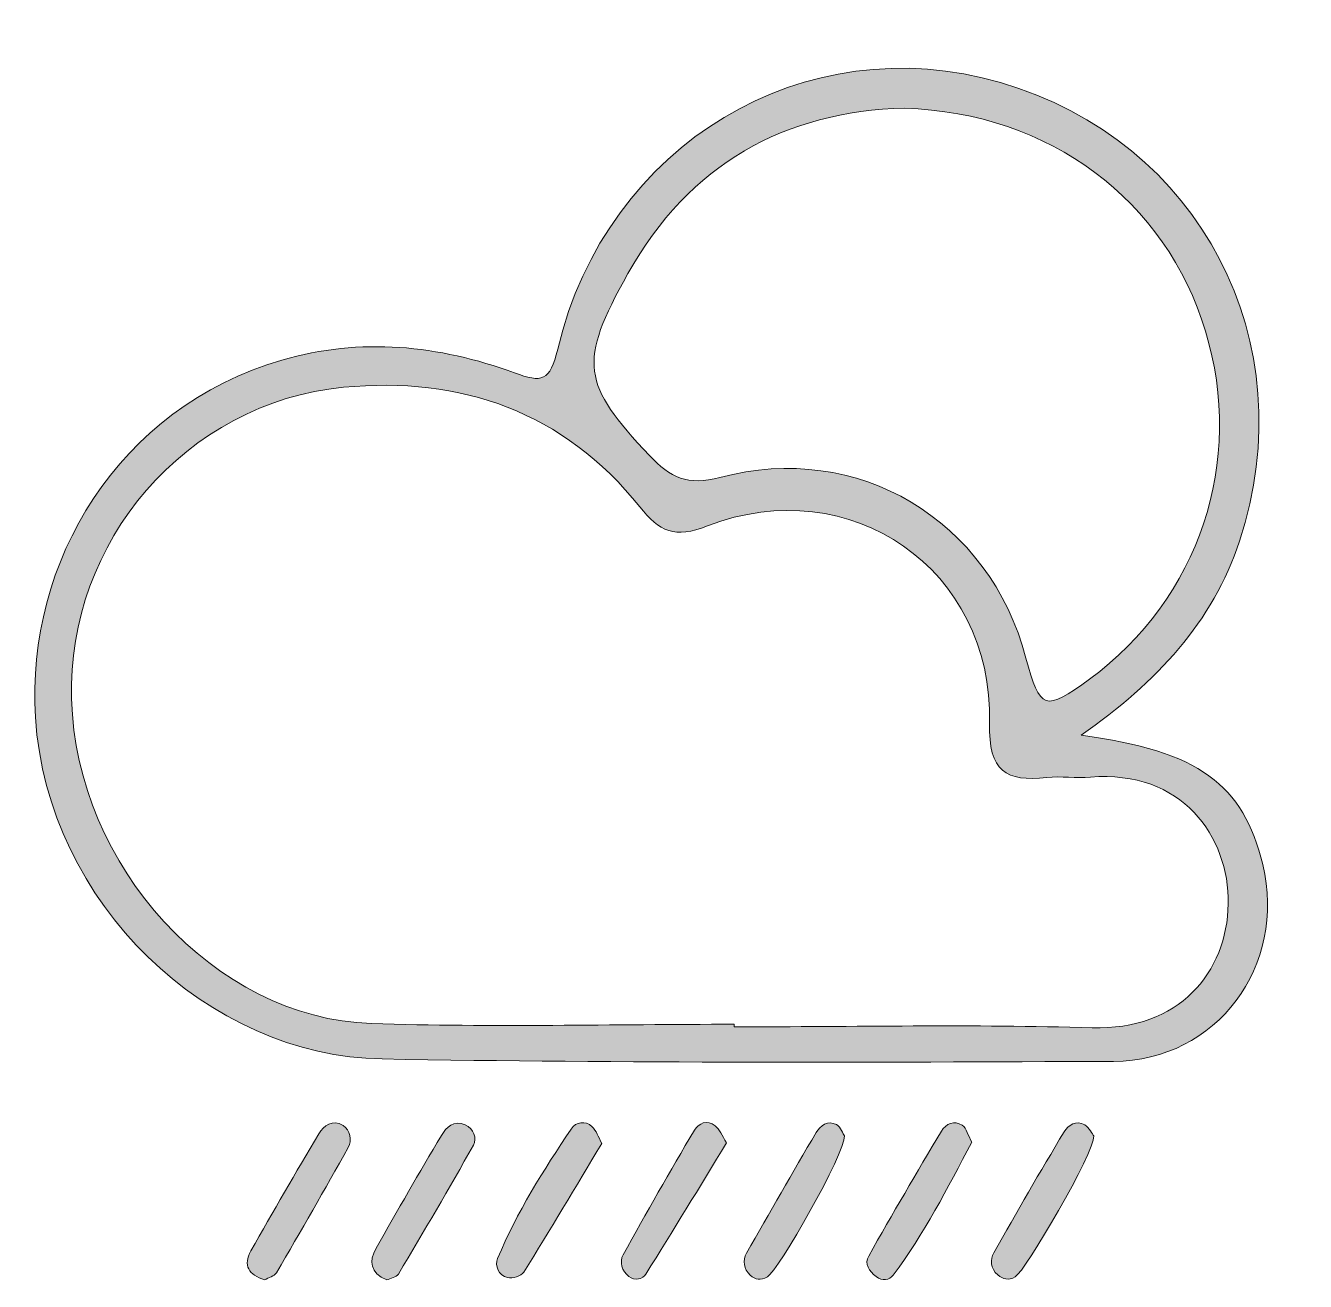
# Model space of a CAD drawing. Header units: inches. Extents: x 59 to 71.5, y -71 to -58.8.
import ezdxf

# ---------------------------------------------------------------- set-up
doc = ezdxf.new("R2010")
doc.units = ezdxf.units.IN
doc.header["$MEASUREMENT"] = 0
doc.layers.add('Слой 1', color=7, linetype='Continuous', lineweight=0)

# ---------------------------------------------------------------- blocks, each defined once
blk = doc.blocks.new('Block_0')
at = {"layer": 'Слой 1', "true_color": 0x000000, "transparency": 33554687}
h = blk.add_hatch(color=18, dxfattribs=at)
h.dxf.hatch_style = 2
edge = h.paths.add_edge_path()
edge.add_spline(control_points=[(67.578, -59.602), (66.413, -59.632), (65.482, -60.146), (64.885, -61.212), (64.397, -62.082), (64.438, -62.287), (65.095, -62.984), (65.297, -63.199), (65.467, -63.281), (65.781, -63.197), (67.124, -62.838), (68.406, -63.611), (68.759, -64.955), (68.893, -65.463), (68.944, -65.479), (69.379, -65.16), (70.448, -64.374), (70.892, -63.043), (70.507, -61.773), (70.12, -60.497), (68.995, -59.65), (67.578, -59.602)], knot_values=[0, 0, 0, 0, 1, 1, 1, 2, 2, 2, 3, 3, 3, 4, 4, 4, 5, 5, 5, 6, 6, 6, 7, 7, 7, 7], degree=3, periodic=0)
edge = h.paths.add_edge_path()
edge.add_spline(control_points=[(65.919, -68.52), (65.919, -68.529), (65.919, -68.537), (65.919, -68.545), (67.081, -68.545), (68.243, -68.519), (69.404, -68.554), (70.247, -68.58), (70.718, -68.018), (70.728, -67.346), (70.738, -66.691), (70.277, -66.042), (69.387, -66.114), (69.246, -66.125), (69.103, -66.103), (68.963, -66.118), (68.563, -66.16), (68.394, -66.061), (68.405, -65.589), (68.441, -64.093), (67.053, -63.129), (65.659, -63.669), (65.342, -63.792), (65.192, -63.725), (65, -63.483), (64.263, -62.557), (63.257, -62.209), (62.118, -62.319), (60.577, -62.469), (59.425, -63.828), (59.469, -65.353), (59.515, -66.98), (60.859, -68.463), (62.388, -68.513), (63.564, -68.551), (64.742, -68.52), (65.919, -68.52)], knot_values=[0, 0, 0, 0, 1, 1, 1, 2, 2, 2, 3, 3, 3, 4, 4, 4, 5, 5, 5, 6, 6, 6, 7, 7, 7, 8, 8, 8, 9, 9, 9, 10, 10, 10, 11, 11, 11, 12, 12, 12, 12], degree=3, periodic=0)
edge = h.paths.add_edge_path()
edge.add_spline(control_points=[(69.297, -65.706), (70.447, -65.861), (70.875, -66.184), (71.064, -66.966), (71.301, -67.948), (70.62, -68.876), (69.611, -68.881), (67.239, -68.892), (64.866, -68.899), (62.494, -68.858), (60.797, -68.83), (59.233, -67.344), (59.118, -65.532), (59.022, -64.021), (59.924, -62.519), (61.517, -62.055), (62.285, -61.831), (63.042, -61.908), (63.78, -62.179), (64.048, -62.277), (64.126, -62.264), (64.202, -61.947), (64.677, -59.947), (66.61, -58.798), (68.511, -59.353), (70.456, -59.92), (71.479, -61.88), (70.837, -63.818), (70.576, -64.606), (70.039, -65.185), (69.297, -65.706)], knot_values=[0, 0, 0, 0, 1, 1, 1, 2, 2, 2, 3, 3, 3, 4, 4, 4, 5, 5, 5, 6, 6, 6, 7, 7, 7, 8, 8, 8, 9, 9, 9, 10, 10, 10, 10], degree=3, periodic=0)
h = blk.add_hatch(color=18, dxfattribs=at)
h.dxf.hatch_style = 2
edge = h.paths.add_edge_path()
edge.add_spline(control_points=[(61.35, -71.008), (61.192, -70.961), (61.136, -70.866), (61.216, -70.725), (61.431, -70.343), (61.651, -69.964), (61.876, -69.588), (61.925, -69.505), (62.013, -69.441), (62.112, -69.506), (62.181, -69.551), (62.2, -69.65), (62.162, -69.719), (61.935, -70.129), (61.701, -70.534), (61.464, -70.939), (61.444, -70.973), (61.388, -70.986), (61.35, -71.008)], knot_values=[0, 0, 0, 0, 1, 1, 1, 2, 2, 2, 3, 3, 3, 4, 4, 4, 5, 5, 5, 6, 6, 6, 6], degree=3, periodic=0)
h = blk.add_hatch(color=18, dxfattribs=at)
h.dxf.hatch_style = 2
edge = h.paths.add_edge_path()
edge.add_spline(control_points=[(62.537, -71.009), (62.375, -70.94), (62.361, -70.827), (62.433, -70.7), (62.642, -70.332), (62.853, -69.965), (63.07, -69.602), (63.118, -69.522), (63.19, -69.449), (63.301, -69.499), (63.386, -69.537), (63.418, -69.63), (63.381, -69.696), (63.145, -70.118), (62.899, -70.535), (62.652, -70.951), (62.632, -70.983), (62.572, -70.992), (62.537, -71.009)], knot_values=[0, 0, 0, 0, 1, 1, 1, 2, 2, 2, 3, 3, 3, 4, 4, 4, 5, 5, 5, 6, 6, 6, 6], degree=3, periodic=0)
h = blk.add_hatch(color=18, dxfattribs=at)
h.dxf.hatch_style = 2
edge = h.paths.add_edge_path()
edge.add_spline(control_points=[(64.63, -69.68), (64.375, -70.105), (64.128, -70.522), (63.872, -70.932), (63.848, -70.97), (63.761, -70.997), (63.713, -70.986), (63.626, -70.966), (63.587, -70.871), (63.617, -70.799), (63.805, -70.351), (64.062, -69.941), (64.332, -69.54), (64.381, -69.467), (64.468, -69.455), (64.536, -69.517), (64.578, -69.554), (64.596, -69.617), (64.63, -69.68)], knot_values=[0, 0, 0, 0, 1, 1, 1, 2, 2, 2, 3, 3, 3, 4, 4, 4, 5, 5, 5, 6, 6, 6, 6], degree=3, periodic=0)
h = blk.add_hatch(color=18, dxfattribs=at)
h.dxf.hatch_style = 2
edge = h.paths.add_edge_path()
edge.add_spline(control_points=[(65.846, -69.673), (65.582, -70.105), (65.324, -70.53), (65.06, -70.951), (65.028, -71.003), (64.953, -71.02), (64.895, -70.975), (64.827, -70.921), (64.8, -70.833), (64.838, -70.765), (65.063, -70.357), (65.295, -69.952), (65.532, -69.551), (65.572, -69.484), (65.657, -69.444), (65.733, -69.507), (65.777, -69.542), (65.8, -69.602), (65.846, -69.673)], knot_values=[0, 0, 0, 0, 1, 1, 1, 2, 2, 2, 3, 3, 3, 4, 4, 4, 5, 5, 5, 6, 6, 6, 6], degree=3, periodic=0)
h = blk.add_hatch(color=18, dxfattribs=at)
h.dxf.hatch_style = 2
edge = h.paths.add_edge_path()
edge.add_spline(control_points=[(66.992, -69.607), (67.004, -69.77), (66.345, -70.922), (66.242, -70.98), (66.176, -71.016), (66.125, -71.007), (66.076, -70.962), (66.011, -70.901), (65.999, -70.821), (66.04, -70.748), (66.262, -70.355), (66.487, -69.964), (66.717, -69.575), (66.757, -69.507), (66.832, -69.453), (66.914, -69.496), (66.959, -69.52), (66.98, -69.588), (66.992, -69.607)], knot_values=[0, 0, 0, 0, 1, 1, 1, 2, 2, 2, 3, 3, 3, 4, 4, 4, 5, 5, 5, 6, 6, 6, 6], degree=3, periodic=0)
h = blk.add_hatch(color=18, dxfattribs=at)
h.dxf.hatch_style = 2
edge = h.paths.add_edge_path()
edge.add_spline(control_points=[(68.231, -69.669), (67.994, -70.117), (67.769, -70.561), (67.468, -70.961), (67.429, -71.012), (67.362, -71.023), (67.301, -70.976), (67.233, -70.924), (67.184, -70.854), (67.229, -70.776), (67.46, -70.368), (67.696, -69.962), (67.936, -69.56), (67.978, -69.488), (68.064, -69.453), (68.139, -69.503), (68.182, -69.532), (68.197, -69.604), (68.231, -69.669)], knot_values=[0, 0, 0, 0, 1, 1, 1, 2, 2, 2, 3, 3, 3, 4, 4, 4, 5, 5, 5, 6, 6, 6, 6], degree=3, periodic=0)
h = blk.add_hatch(color=18, dxfattribs=at)
h.dxf.hatch_style = 2
edge = h.paths.add_edge_path()
edge.add_spline(control_points=[(69.419, -69.607), (69.431, -69.761), (68.75, -70.929), (68.654, -70.979), (68.588, -71.014), (68.538, -71.003), (68.485, -70.959), (68.41, -70.898), (68.41, -70.808), (68.446, -70.745), (68.668, -70.349), (68.897, -69.956), (69.131, -69.567), (69.17, -69.504), (69.248, -69.448), (69.331, -69.5), (69.378, -69.528), (69.405, -69.588), (69.419, -69.607)], knot_values=[0, 0, 0, 0, 1, 1, 1, 2, 2, 2, 3, 3, 3, 4, 4, 4, 5, 5, 5, 6, 6, 6, 6], degree=3, periodic=0)
at = {"layer": 'Слой 1'}
for points, knots in [([(69.297, -65.706), (70.447, -65.861), (70.875, -66.184), (71.064, -66.966), (71.301, -67.948), (70.62, -68.876), (69.611, -68.881), (67.239, -68.892), (64.866, -68.899), (62.494, -68.858), (60.797, -68.83), (59.233, -67.344), (59.118, -65.532), (59.022, -64.021), (59.924, -62.519), (61.517, -62.055), (62.285, -61.831), (63.042, -61.908), (63.78, -62.179), (64.048, -62.277), (64.126, -62.264), (64.202, -61.947), (64.677, -59.947), (66.61, -58.798), (68.511, -59.353), (70.456, -59.92), (71.479, -61.88), (70.837, -63.818), (70.576, -64.606), (70.039, -65.185), (69.297, -65.706)], [0, 0, 0, 0, 1, 1, 1, 2, 2, 2, 3, 3, 3, 4, 4, 4, 5, 5, 5, 6, 6, 6, 7, 7, 7, 8, 8, 8, 9, 9, 9, 10, 10, 10, 10]), ([(67.578, -59.602), (66.413, -59.632), (65.482, -60.146), (64.885, -61.212), (64.397, -62.082), (64.438, -62.287), (65.095, -62.984), (65.297, -63.199), (65.467, -63.281), (65.781, -63.197), (67.124, -62.838), (68.406, -63.611), (68.759, -64.955), (68.893, -65.463), (68.944, -65.479), (69.379, -65.16), (70.448, -64.374), (70.892, -63.043), (70.507, -61.773), (70.12, -60.497), (68.995, -59.65), (67.578, -59.602)], [0, 0, 0, 0, 1, 1, 1, 2, 2, 2, 3, 3, 3, 4, 4, 4, 5, 5, 5, 6, 6, 6, 7, 7, 7, 7]), ([(65.919, -68.52), (65.919, -68.529), (65.919, -68.537), (65.919, -68.545), (67.081, -68.545), (68.243, -68.519), (69.404, -68.554), (70.247, -68.58), (70.718, -68.018), (70.728, -67.346), (70.738, -66.691), (70.277, -66.042), (69.387, -66.114), (69.246, -66.125), (69.103, -66.103), (68.963, -66.118), (68.563, -66.16), (68.394, -66.061), (68.405, -65.589), (68.441, -64.093), (67.053, -63.129), (65.659, -63.669), (65.342, -63.792), (65.192, -63.725), (65, -63.483), (64.263, -62.557), (63.257, -62.209), (62.118, -62.319), (60.577, -62.469), (59.425, -63.828), (59.469, -65.353), (59.515, -66.98), (60.859, -68.463), (62.388, -68.513), (63.564, -68.551), (64.742, -68.52), (65.919, -68.52)], [0, 0, 0, 0, 1, 1, 1, 2, 2, 2, 3, 3, 3, 4, 4, 4, 5, 5, 5, 6, 6, 6, 7, 7, 7, 8, 8, 8, 9, 9, 9, 10, 10, 10, 11, 11, 11, 12, 12, 12, 12]), ([(61.35, -71.008), (61.192, -70.961), (61.136, -70.866), (61.216, -70.725), (61.431, -70.343), (61.651, -69.964), (61.876, -69.588), (61.925, -69.505), (62.013, -69.441), (62.112, -69.506), (62.181, -69.551), (62.2, -69.65), (62.162, -69.719), (61.935, -70.129), (61.701, -70.534), (61.464, -70.939), (61.444, -70.973), (61.388, -70.986), (61.35, -71.008)], [0, 0, 0, 0, 1, 1, 1, 2, 2, 2, 3, 3, 3, 4, 4, 4, 5, 5, 5, 6, 6, 6, 6]), ([(62.537, -71.009), (62.375, -70.94), (62.361, -70.827), (62.433, -70.7), (62.642, -70.332), (62.853, -69.965), (63.07, -69.602), (63.118, -69.522), (63.19, -69.449), (63.301, -69.499), (63.386, -69.537), (63.418, -69.63), (63.381, -69.696), (63.145, -70.118), (62.899, -70.535), (62.652, -70.951), (62.632, -70.983), (62.572, -70.992), (62.537, -71.009)], [0, 0, 0, 0, 1, 1, 1, 2, 2, 2, 3, 3, 3, 4, 4, 4, 5, 5, 5, 6, 6, 6, 6]), ([(64.63, -69.68), (64.375, -70.105), (64.128, -70.522), (63.872, -70.932), (63.848, -70.97), (63.761, -70.997), (63.713, -70.986), (63.626, -70.966), (63.587, -70.871), (63.617, -70.799), (63.805, -70.351), (64.062, -69.941), (64.332, -69.54), (64.381, -69.467), (64.468, -69.455), (64.536, -69.517), (64.578, -69.554), (64.596, -69.617), (64.63, -69.68)], [0, 0, 0, 0, 1, 1, 1, 2, 2, 2, 3, 3, 3, 4, 4, 4, 5, 5, 5, 6, 6, 6, 6]), ([(65.846, -69.673), (65.582, -70.105), (65.324, -70.53), (65.06, -70.951), (65.028, -71.003), (64.953, -71.02), (64.895, -70.975), (64.827, -70.921), (64.8, -70.833), (64.838, -70.765), (65.063, -70.357), (65.295, -69.952), (65.532, -69.551), (65.572, -69.484), (65.657, -69.444), (65.733, -69.507), (65.777, -69.542), (65.8, -69.602), (65.846, -69.673)], [0, 0, 0, 0, 1, 1, 1, 2, 2, 2, 3, 3, 3, 4, 4, 4, 5, 5, 5, 6, 6, 6, 6]), ([(66.992, -69.607), (67.004, -69.77), (66.345, -70.922), (66.242, -70.98), (66.176, -71.016), (66.125, -71.007), (66.076, -70.962), (66.011, -70.901), (65.999, -70.821), (66.04, -70.748), (66.262, -70.355), (66.487, -69.964), (66.717, -69.575), (66.757, -69.507), (66.832, -69.453), (66.914, -69.496), (66.959, -69.52), (66.98, -69.588), (66.992, -69.607)], [0, 0, 0, 0, 1, 1, 1, 2, 2, 2, 3, 3, 3, 4, 4, 4, 5, 5, 5, 6, 6, 6, 6]), ([(68.231, -69.669), (67.994, -70.117), (67.769, -70.561), (67.468, -70.961), (67.429, -71.012), (67.362, -71.023), (67.301, -70.976), (67.233, -70.924), (67.184, -70.854), (67.229, -70.776), (67.46, -70.368), (67.696, -69.962), (67.936, -69.56), (67.978, -69.488), (68.064, -69.453), (68.139, -69.503), (68.182, -69.532), (68.197, -69.604), (68.231, -69.669)], [0, 0, 0, 0, 1, 1, 1, 2, 2, 2, 3, 3, 3, 4, 4, 4, 5, 5, 5, 6, 6, 6, 6]), ([(69.419, -69.607), (69.431, -69.761), (68.75, -70.929), (68.654, -70.979), (68.588, -71.014), (68.538, -71.003), (68.485, -70.959), (68.41, -70.898), (68.41, -70.808), (68.446, -70.745), (68.668, -70.349), (68.897, -69.956), (69.131, -69.567), (69.17, -69.504), (69.248, -69.448), (69.331, -69.5), (69.378, -69.528), (69.405, -69.588), (69.419, -69.607)], [0, 0, 0, 0, 1, 1, 1, 2, 2, 2, 3, 3, 3, 4, 4, 4, 5, 5, 5, 6, 6, 6, 6])]:
    blk.add_open_spline(points, degree=3, knots=knots, dxfattribs=at)

msp = doc.modelspace()

# ---------------------------------------------------------------- block references
at = {"layer": 'Слой 1'}
msp.add_blockref('Block_0', (0, 0), dxfattribs=at)

doc.saveas('drawing.dxf')
